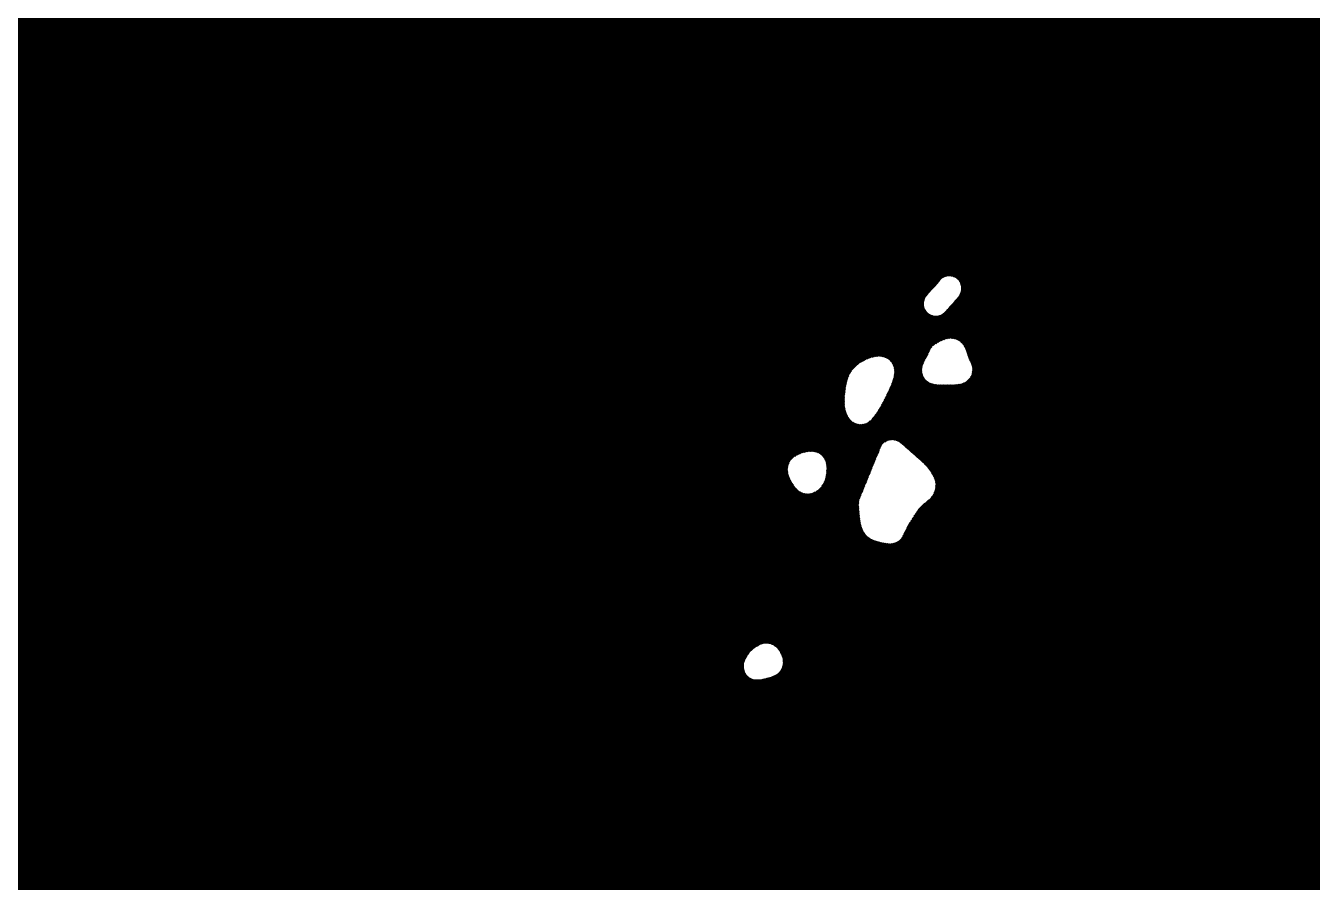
# Model space of a CAD drawing. Header units: metres. Extents: x 729569 to 733474, y 1423763 to 1426173.
# Drawn here: x 731256.7 to 731554, y 1425326.5 to 1425524.4 of the extents above; entities that cross this region are included whole.
import ezdxf

# ---------------------------------------------------------------- set-up
doc = ezdxf.new("R2010")
doc.units = ezdxf.units.M
for name, color, linetype in [('GREEN_AREA', 7, 'Continuous'), ('PARCEL_BORDER', 7, 'Continuous'), ('PARCEL_L', 7, 'Continuous'), ('PARCEL_S', 7, 'Continuous'), ('ROADS_LOCAL', 7, 'Continuous'), ('ROADS_MAIN', 7, 'Continuous')]:
    doc.layers.add(name, color=color, linetype=linetype)

msp = doc.modelspace()

# ---------------------------------------------------------------- hatches: boundary and pattern name
at = {"layer": 'GREEN_AREA', "true_color": 0x96c896}
h = msp.add_hatch(dxfattribs=at)
h.set_pattern_fill('SOLID')
h.paths.add_polyline_path([(731618.14, 1425243.44), (731617.51, 1425243.71), (731616.8, 1425243.99), (731615.84, 1425244.3), (731473.61, 1425327.7), (731558.73, 1425472.87), (731703.05, 1425388.25), (731703.02, 1425388.2), (731559.58, 1425472.3), (731510.91, 1425389.3), (731654.35, 1425305.19), (731618.14, 1425243.44)])
h.paths.add_polyline_path([(731570.08, 1425271.25), (731615.88, 1425244.4), (731616.84, 1425244.09), (731617.45, 1425243.84), (731618.09, 1425243.56), (731632.49, 1425268.12), (731584.68, 1425296.15), (731570.08, 1425271.25)])
h.paths.add_polyline_path([(731555.61, 1425286.28), (731562.66, 1425277.86), (731562.85, 1425277.6), (731563.06, 1425277.39), (731563.28, 1425277.19), (731563.53, 1425277.02), (731563.79, 1425276.87), (731564.06, 1425276.75), (731564.35, 1425276.65), (731564.64, 1425276.59), (731564.94, 1425276.56), (731565.24, 1425276.55), (731565.54, 1425276.58), (731565.83, 1425276.63), (731566.12, 1425276.72), (731566.4, 1425276.83), (731566.66, 1425276.97), (731566.91, 1425277.13), (731567.14, 1425277.32), (731567.36, 1425277.54), (731567.55, 1425277.77), (731567.71, 1425278.02), (731567.87, 1425278.33), (731567.98, 1425278.6), (731568.07, 1425278.88), (731568.12, 1425279.17), (731568.15, 1425279.46), (731568.15, 1425279.75), (731568.12, 1425280.04), (731568.06, 1425280.33), (731567.98, 1425280.61), (731567.87, 1425280.88), (731567.5, 1425281.58), (731567.21, 1425282.05), (731566.16, 1425283.59), (731563.8, 1425287.05), (731562.32, 1425289.14), (731561.82, 1425289.82), (731561.43, 1425290.3), (731561.19, 1425290.55), (731560.93, 1425290.78), (731560.49, 1425291.11), (731560.19, 1425291.31), (731559.49, 1425291.7), (731559.08, 1425291.89), (731558.54, 1425292.1), (731558.26, 1425292.18), (731557.97, 1425292.23), (731557.63, 1425292.26), (731557.26, 1425292.24), (731556.89, 1425292.19), (731556.6, 1425292.12), (731556.23, 1425292), (731555.99, 1425291.89), (731555.76, 1425291.76), (731555.54, 1425291.61), (731555.24, 1425291.36), (731555.03, 1425291.15), (731554.84, 1425290.92), (731554.68, 1425290.67), (731554.54, 1425290.4), (731554.42, 1425290.13), (731554.34, 1425289.84), (731554.28, 1425289.55), (731554.26, 1425289.25), (731554.26, 1425288.95), (731554.29, 1425288.65), (731554.36, 1425288.36), (731554.45, 1425288.08), (731554.57, 1425287.8), (731554.77, 1425287.42), (731555.11, 1425286.92), (731555.61, 1425286.28)])
h.paths.add_polyline_path([(731539.64, 1425306.2), (731540.21, 1425305.43), (731540.45, 1425305.14), (731540.67, 1425304.92), (731540.67, 1425304.73), (731540.68, 1425304.43), (731540.73, 1425304.14), (731540.8, 1425303.85), (731540.95, 1425303.47), (731541.08, 1425303.2), (731541.42, 1425302.69), (731541.94, 1425302.03), (731542.7, 1425301.19), (731543.12, 1425300.77), (731543.5, 1425300.43), (731543.68, 1425300.28), (731543.97, 1425300.08), (731544.24, 1425299.93), (731544.51, 1425299.81), (731544.81, 1425299.72), (731545.1, 1425299.65), (731545.43, 1425299.62), (731545.74, 1425299.62), (731546.05, 1425299.65), (731546.35, 1425299.71), (731546.64, 1425299.8), (731546.93, 1425299.92), (731547.2, 1425300.07), (731547.45, 1425300.25), (731547.68, 1425300.45), (731547.91, 1425300.69), (731548.09, 1425300.94), (731548.25, 1425301.2), (731548.39, 1425301.48), (731548.49, 1425301.76), (731548.57, 1425302.09), (731548.61, 1425302.36), (731548.63, 1425302.63), (731548.62, 1425302.91), (731548.58, 1425303.34), (731548.44, 1425303.87), (731548.31, 1425304.25), (731548.16, 1425304.6), (731548, 1425304.91), (731548.15, 1425305.31), (731548.29, 1425305.75), (731548.38, 1425306.17), (731548.49, 1425306.88), (731548.52, 1425307.2), (731548.56, 1425308.02), (731548.55, 1425308.31), (731548.5, 1425309.18), (731548.47, 1425309.49), (731548.33, 1425310.34), (731548.23, 1425310.75), (731548, 1425311.51), (731547.87, 1425311.84), (731547.72, 1425312.16), (731547.43, 1425312.67), (731547.15, 1425313.11), (731546.53, 1425313.91), (731545.7, 1425314.8), (731544.84, 1425315.57), (731544.01, 1425316.19), (731543.73, 1425316.38), (731543.08, 1425316.74), (731542.61, 1425316.92), (731542.34, 1425317.01), (731542.07, 1425317.06), (731541.68, 1425317.1), (731541.42, 1425317.11), (731541.16, 1425317.1), (731540.91, 1425317.06), (731540.61, 1425316.99), (731540.34, 1425316.9), (731540.07, 1425316.78), (731539.82, 1425316.63), (731539.55, 1425316.45), (731539.34, 1425316.28), (731539.15, 1425316.09), (731538.91, 1425315.78), (731538.74, 1425315.54), (731538.6, 1425315.27), (731538.48, 1425314.99), (731538.34, 1425314.48), (731538.29, 1425314.23), (731538.26, 1425313.97), (731538.25, 1425313.3), (731538.28, 1425312.92), (731538.38, 1425312.28), (731538.6, 1425310.96), (731538.69, 1425309.35), (731538.79, 1425308.52), (731538.87, 1425308.12), (731539.12, 1425307.26), (731539.23, 1425307), (731539.64, 1425306.2)])
h.paths.add_polyline_path([(731515.18, 1425315.5), (731515.08, 1425315.24), (731515, 1425314.97), (731514.92, 1425314.46), (731514.87, 1425314.05), (731514.88, 1425313.75), (731514.91, 1425313.46), (731514.97, 1425313.17), (731515.06, 1425312.89), (731515.17, 1425312.62), (731515.32, 1425312.36), (731515.48, 1425312.12), (731515.67, 1425311.89), (731515.88, 1425311.69), (731516.11, 1425311.5), (731516.36, 1425311.34), (731516.62, 1425311.21), (731516.89, 1425311.1), (731517.18, 1425311.01), (731517.47, 1425310.96), (731517.76, 1425310.94), (731518.06, 1425310.94), (731518.46, 1425310.99), (731518.76, 1425311.05), (731519.26, 1425311.22), (731519.53, 1425311.34), (731519.79, 1425311.49), (731520.04, 1425311.66), (731520.4, 1425311.96), (731520.6, 1425312.18), (731520.78, 1425312.41), (731520.94, 1425312.66), (731521.07, 1425312.92), (731521.18, 1425313.2), (731521.26, 1425313.48), (731521.31, 1425313.77), (731521.33, 1425314.07), (731521.33, 1425314.58), (731521.29, 1425314.85), (731521.24, 1425315.12), (731521.16, 1425315.38), (731521.05, 1425315.63), (731520.83, 1425316.05), (731520.67, 1425316.29), (731520.49, 1425316.52), (731520.29, 1425316.73), (731520.07, 1425316.92), (731519.83, 1425317.08), (731519.58, 1425317.22), (731519.31, 1425317.34), (731519.04, 1425317.43), (731518.76, 1425317.5), (731518.47, 1425317.53), (731518.18, 1425317.54), (731517.89, 1425317.52), (731517.6, 1425317.48), (731517.32, 1425317.4), (731517.05, 1425317.3), (731516.79, 1425317.17), (731516.54, 1425317.02), (731516.14, 1425316.73), (731515.94, 1425316.55), (731515.63, 1425316.2), (731515.46, 1425315.98), (731515.31, 1425315.74), (731515.18, 1425315.5)])
h.paths.add_polyline_path([(731474.45, 1425327.32), (731498.36, 1425313.3), (731512.96, 1425338.21), (731489.06, 1425352.22), (731474.45, 1425327.32)])
h = msp.add_hatch(dxfattribs=at)
h.set_pattern_fill('SOLID')
h.paths.add_polyline_path([(731464.95, 1425457.97), (731465.22, 1425457.75), (731465.46, 1425457.59), (731465.71, 1425457.45), (731466.08, 1425457.31), (731517.88, 1425426.94), (731463.26, 1425333.77), (731391.54, 1425375.82), (731446.17, 1425468.99), (731464.95, 1425457.97)])
h.paths.add_polyline_path([(731391.67, 1425375.86), (731463.22, 1425333.91), (731507.03, 1425408.62), (731483.12, 1425422.63), (731453.92, 1425372.83), (731406.28, 1425400.76), (731391.67, 1425375.86)])
h.paths.add_polyline_path([(731468.15, 1425451.6), (731467.4, 1425451.19), (731466.66, 1425450.72), (731466.41, 1425450.53), (731466.19, 1425450.32), (731465.99, 1425450.09), (731465.81, 1425449.83), (731465.66, 1425449.56), (731464.9, 1425447.93), (731464.27, 1425446.78), (731464.09, 1425446.4), (731463.9, 1425445.85), (731463.84, 1425445.6), (731463.79, 1425445.15), (731463.77, 1425444.83), (731463.79, 1425444.51), (731463.85, 1425444.19), (731463.94, 1425443.82), (731464.03, 1425443.58), (731464.14, 1425443.35), (731464.29, 1425443.07), (731464.45, 1425442.86), (731464.61, 1425442.65), (731464.88, 1425442.39), (731465.14, 1425442.19), (731465.53, 1425441.95), (731465.86, 1425441.8), (731466.47, 1425441.62), (731466.86, 1425441.54), (731467.38, 1425441.48), (731468.41, 1425441.42), (731469.5, 1425441.41), (731471.07, 1425441.45), (731471.97, 1425441.52), (731472.65, 1425441.62), (731472.91, 1425441.68), (731473.45, 1425441.86), (731473.7, 1425441.98), (731473.93, 1425442.12), (731474.16, 1425442.28), (731474.37, 1425442.46), (731474.75, 1425442.84), (731474.94, 1425443.08), (731475.1, 1425443.34), (731475.23, 1425443.61), (731475.34, 1425443.89), (731475.42, 1425444.19), (731475.46, 1425444.49), (731475.48, 1425445.06), (731475.47, 1425445.37), (731475.42, 1425445.67), (731475.34, 1425445.96), (731475.08, 1425446.61), (731474.65, 1425447.45), (731474.26, 1425448.73), (731473.98, 1425449.49), (731473.84, 1425449.82), (731473.5, 1425450.45), (731473.17, 1425450.88), (731472.94, 1425451.15), (731472.68, 1425451.38), (731472.31, 1425451.66), (731472.04, 1425451.81), (731471.74, 1425451.95), (731471.41, 1425452.06), (731471.08, 1425452.14), (731470.73, 1425452.18), (731470.3, 1425452.2), (731470.06, 1425452.19), (731469.81, 1425452.15), (731469.22, 1425452.03), (731468.49, 1425451.76), (731468.15, 1425451.6)])
h.paths.add_polyline_path([(731449.34, 1425411.43), (731449.5, 1425410.12), (731449.65, 1425409.27), (731449.75, 1425408.9), (731449.96, 1425408.26), (731450.04, 1425408.03), (731450.15, 1425407.8), (731450.59, 1425407.08), (731450.77, 1425406.82), (731450.98, 1425406.59), (731451.21, 1425406.37), (731451.46, 1425406.19), (731451.9, 1425405.9), (731452.18, 1425405.73), (731452.49, 1425405.59), (731453.09, 1425405.36), (731453.4, 1425405.26), (731454.25, 1425405.04), (731454.88, 1425404.91), (731455.54, 1425404.81), (731456.06, 1425404.74), (731456.49, 1425404.72), (731456.8, 1425404.74), (731457.1, 1425404.8), (731457.54, 1425404.92), (731457.83, 1425405.03), (731458.1, 1425405.18), (731458.36, 1425405.35), (731458.59, 1425405.54), (731458.93, 1425405.87), (731459.1, 1425406.08), (731459.26, 1425406.31), (731459.6, 1425406.92), (731460.83, 1425409.41), (731462.62, 1425412.06), (731462.98, 1425412.68), (731463.29, 1425413.01), (731463.99, 1425413.7), (731464.36, 1425414.03), (731465.42, 1425414.88), (731465.7, 1425415.14), (731465.94, 1425415.4), (731466.17, 1425415.69), (731466.37, 1425416), (731466.65, 1425416.55), (731466.84, 1425417.12), (731466.91, 1425417.37), (731466.95, 1425417.61), (731466.98, 1425418.17), (731466.98, 1425418.53), (731466.88, 1425419.13), (731466.81, 1425419.43), (731466.7, 1425419.71), (731466.47, 1425420.23), (731465.97, 1425421.11), (731465.64, 1425421.6), (731465.41, 1425421.92), (731464.95, 1425422.49), (731464.41, 1425423.07), (731463.75, 1425423.7), (731462.26, 1425425.02), (731459.65, 1425427.32), (731458.79, 1425428.05), (731458.46, 1425428.28), (731458.21, 1425428.42), (731457.94, 1425428.53), (731457.67, 1425428.62), (731457.39, 1425428.68), (731457.11, 1425428.71), (731456.82, 1425428.72), (731456.54, 1425428.7), (731456.26, 1425428.65), (731455.98, 1425428.57), (731455.71, 1425428.47), (731455.46, 1425428.35), (731455.21, 1425428.2), (731454.99, 1425428.02), (731454.77, 1425427.83), (731454.58, 1425427.61), (731454.39, 1425427.36), (731454.24, 1425427.1), (731454.11, 1425426.81), (731454.01, 1425426.52), (731453.94, 1425426.19), (731453.41, 1425425.04), (731453.2, 1425424.52), (731449.46, 1425415.3), (731449.27, 1425414.72), (731449.2, 1425414.41), (731449.17, 1425414.1), (731449.16, 1425413.79), (731449.18, 1425413.36), (731449.34, 1425411.43)])
h.paths.add_polyline_path([(731451.04, 1425432.6), (731451.35, 1425432.76), (731451.56, 1425432.9), (731451.76, 1425433.06), (731451.93, 1425433.21), (731452.23, 1425433.51), (731452.51, 1425433.84), (731453.19, 1425434.74), (731453.74, 1425435.57), (731454.24, 1425436.39), (731454.77, 1425437.34), (731455.25, 1425438.26), (731456.17, 1425440.17), (731456.58, 1425441.09), (731456.97, 1425442.08), (731457.06, 1425442.33), (731457.34, 1425443.32), (731457.44, 1425444.04), (731457.46, 1425444.29), (731457.46, 1425444.54), (731457.41, 1425445.07), (731457.35, 1425445.39), (731457.25, 1425445.71), (731457.13, 1425446.01), (731456.93, 1425446.39), (731456.78, 1425446.62), (731456.56, 1425446.89), (731456.36, 1425447.09), (731456.09, 1425447.32), (731455.81, 1425447.51), (731455.5, 1425447.67), (731455.1, 1425447.84), (731454.84, 1425447.92), (731454.29, 1425448.02), (731453.93, 1425448.05), (731453.57, 1425448.04), (731453.11, 1425448), (731452.84, 1425447.96), (731452.58, 1425447.9), (731451.9, 1425447.72), (731451.52, 1425447.59), (731450.78, 1425447.27), (731450.47, 1425447.12), (731449.74, 1425446.71), (731449.44, 1425446.51), (731448.59, 1425445.88), (731447.89, 1425445.19), (731447.72, 1425445), (731447.57, 1425444.8), (731447.08, 1425443.98), (731446.95, 1425443.73), (731446.84, 1425443.46), (731446.57, 1425442.67), (731446.48, 1425442.36), (731446.23, 1425441.25), (731446.05, 1425440.14), (731445.94, 1425439.08), (731445.89, 1425438.25), (731445.87, 1425437.47), (731445.89, 1425436.85), (731445.93, 1425436.46), (731446.01, 1425436.01), (731446.21, 1425435.27), (731446.33, 1425434.93), (731446.5, 1425434.53), (731446.61, 1425434.3), (731446.74, 1425434.08), (731447.03, 1425433.63), (731447.19, 1425433.44), (731447.49, 1425433.14), (731447.73, 1425432.94), (731447.99, 1425432.77), (731448.35, 1425432.58), (731448.59, 1425432.48), (731448.84, 1425432.4), (731449.1, 1425432.34), (731449.42, 1425432.29), (731449.71, 1425432.28), (731449.99, 1425432.3), (731450.29, 1425432.34), (731450.54, 1425432.41), (731450.8, 1425432.49), (731451.04, 1425432.6)])
h.paths.add_polyline_path([(731435.21, 1425417.05), (731435.49, 1425416.84), (731435.78, 1425416.66), (731436.12, 1425416.49), (731436.41, 1425416.38), (731436.71, 1425416.31), (731437.05, 1425416.26), (731437.34, 1425416.25), (731437.7, 1425416.26), (731437.96, 1425416.29), (731438.37, 1425416.39), (731438.6, 1425416.47), (731438.83, 1425416.56), (731439.05, 1425416.67), (731439.51, 1425416.94), (731439.74, 1425417.12), (731440, 1425417.34), (731440.3, 1425417.63), (731440.53, 1425417.89), (731440.83, 1425418.27), (731441.05, 1425418.63), (731441.3, 1425419.14), (731441.39, 1425419.39), (731441.51, 1425419.76), (731441.65, 1425420.4), (731441.77, 1425421.38), (731441.8, 1425422.11), (731441.8, 1425422.36), (731441.71, 1425423.09), (731441.67, 1425423.35), (731441.6, 1425423.61), (731441.5, 1425423.86), (731441.39, 1425424.1), (731441.05, 1425424.64), (731440.89, 1425424.86), (731440.71, 1425425.07), (731440.5, 1425425.27), (731440.29, 1425425.44), (731440.05, 1425425.59), (731439.81, 1425425.72), (731439.55, 1425425.82), (731439.28, 1425425.91), (731438.6, 1425426.03), (731438.32, 1425426.06), (731438.03, 1425426.06), (731437.75, 1425426.04), (731436.87, 1425425.92), (731435.93, 1425425.65), (731435.49, 1425425.49), (731434.98, 1425425.25), (731434.71, 1425425.11), (731434.17, 1425424.73), (731433.89, 1425424.5), (731433.64, 1425424.23), (731433.31, 1425423.8), (731433.14, 1425423.51), (731432.99, 1425423.18), (731432.88, 1425422.86), (731432.8, 1425422.53), (731432.76, 1425422.2), (731432.75, 1425421.67), (731432.79, 1425421.31), (731432.9, 1425420.73), (731433.17, 1425419.99), (731433.34, 1425419.62), (731433.67, 1425419.01), (731433.82, 1425418.75), (731434.21, 1425418.19), (731434.65, 1425417.62), (731434.86, 1425417.39), (731435.21, 1425417.05)])
h = msp.add_hatch(dxfattribs=at)
h.set_pattern_fill('SOLID')
h.paths.add_polyline_path([(731424.17, 1425373.42), (731423.87, 1425373.59), (731423.61, 1425373.77), (731423.38, 1425373.97), (731423.16, 1425374.21), (731422.96, 1425374.46), (731422.8, 1425374.73), (731422.67, 1425375.01), (731422.56, 1425375.31), (731422.48, 1425375.62), (731422.39, 1425376.14), (731422.38, 1425376.45), (731422.39, 1425376.74), (731422.44, 1425377.04), (731422.61, 1425377.67), (731422.71, 1425377.95), (731423.02, 1425378.59), (731423.23, 1425378.94), (731423.48, 1425379.3), (731423.75, 1425379.63), (731424.04, 1425379.95), (731424.64, 1425380.5), (731424.87, 1425380.69), (731425.32, 1425381.02), (731425.66, 1425381.24), (731426.01, 1425381.43), (731426.28, 1425381.56), (731426.79, 1425381.74), (731427.03, 1425381.81), (731427.28, 1425381.86), (731427.54, 1425381.88), (731428.03, 1425381.89), (731428.38, 1425381.86), (731428.7, 1425381.79), (731428.99, 1425381.7), (731429.25, 1425381.6), (731429.62, 1425381.41), (731429.9, 1425381.24), (731430.15, 1425381.04), (731430.55, 1425380.67), (731430.74, 1425380.44), (731431.12, 1425379.93), (731431.47, 1425379.28), (731431.59, 1425379.02), (731431.78, 1425378.41), (731431.85, 1425378.11), (731431.92, 1425377.57), (731431.93, 1425377.23), (731431.9, 1425376.88), (731431.82, 1425376.46), (731431.72, 1425376.11), (731431.59, 1425375.79), (731431.42, 1425375.48), (731431.22, 1425375.19), (731431.02, 1425374.96), (731430.7, 1425374.66), (731430.43, 1425374.45), (731429.89, 1425374.13), (731429.52, 1425373.96), (731429.02, 1425373.76), (731427.84, 1425373.41), (731426.88, 1425373.2), (731426.38, 1425373.12), (731425.79, 1425373.08), (731425.46, 1425373.08), (731425.04, 1425373.14), (731424.74, 1425373.2), (731424.46, 1425373.29), (731424.17, 1425373.42)])
h.paths.add_polyline_path([(731426.82, 1425381.64), (731426.32, 1425381.47), (731426.06, 1425381.34), (731425.71, 1425381.15), (731425.37, 1425380.94), (731424.7, 1425380.42), (731424.11, 1425379.87), (731423.83, 1425379.57), (731423.56, 1425379.24), (731423.31, 1425378.88), (731423.11, 1425378.55), (731422.8, 1425377.9), (731422.6, 1425377.29), (731422.53, 1425377.01), (731422.49, 1425376.73), (731422.48, 1425376.44), (731422.49, 1425376.15), (731422.58, 1425375.64), (731422.65, 1425375.34), (731422.76, 1425375.05), (731422.89, 1425374.78), (731423.05, 1425374.51), (731423.24, 1425374.27), (731423.45, 1425374.05), (731423.68, 1425373.85), (731423.93, 1425373.67), (731424.22, 1425373.51), (731424.49, 1425373.39), (731424.77, 1425373.3), (731425.16, 1425373.22), (731425.48, 1425373.18), (731425.79, 1425373.18), (731426.37, 1425373.22), (731426.86, 1425373.3), (731428.01, 1425373.56), (731428.75, 1425373.78), (731429.49, 1425374.05), (731429.84, 1425374.22), (731430.38, 1425374.53), (731430.64, 1425374.74), (731430.95, 1425375.03), (731431.14, 1425375.25), (731431.3, 1425375.49), (731431.5, 1425375.83), (731431.63, 1425376.14), (731431.73, 1425376.48), (731431.8, 1425376.89), (731431.83, 1425377.23), (731431.82, 1425377.57), (731431.76, 1425378.09), (731431.59, 1425378.71), (731431.5, 1425378.98), (731431.38, 1425379.23), (731431.03, 1425379.88), (731430.66, 1425380.38), (731430.47, 1425380.6), (731430.09, 1425380.96), (731429.84, 1425381.16), (731429.57, 1425381.33), (731429.21, 1425381.51), (731428.96, 1425381.61), (731428.67, 1425381.7), (731428.37, 1425381.76), (731428.03, 1425381.79), (731427.68, 1425381.79), (731427.3, 1425381.76), (731427.06, 1425381.71), (731426.82, 1425381.64)])
at = {"layer": 'PARCEL_L', "true_color": 0xffffc8}
h = msp.add_hatch(dxfattribs=at)
h.set_pattern_fill('SOLID')
h.paths.add_polyline_path([(731529.38, 1425610.9), (731601.1, 1425568.85), (731552.42, 1425485.84), (731480.7, 1425527.9), (731529.38, 1425610.9)])
h = msp.add_hatch(dxfattribs=at)
h.set_pattern_fill('SOLID')
h.paths.add_polyline_path([(731368.49, 1425500.88), (731296.77, 1425542.94), (731333.22, 1425605.1), (731404.94, 1425563.05), (731368.49, 1425500.88)])
h = msp.add_hatch(dxfattribs=at)
h.set_pattern_fill('SOLID')
h.paths.add_polyline_path([(731296.77, 1425542.94), (731248.1, 1425459.93), (731207.54, 1425483.71), (731213.28, 1425525.65), (731231.56, 1425581.17), (731296.77, 1425542.94)])
h = msp.add_hatch(dxfattribs=at)
h.set_pattern_fill('SOLID')
h.paths.add_polyline_path([(731440.21, 1425458.83), (731368.49, 1425500.88), (731404.94, 1425563.05), (731476.66, 1425520.99), (731440.21, 1425458.83)])
h = msp.add_hatch(dxfattribs=at)
h.set_pattern_fill('SOLID')
h.paths.add_polyline_path([(731296.77, 1425542.94), (731368.49, 1425500.88), (731319.82, 1425417.88), (731248.1, 1425459.93), (731296.77, 1425542.94)])
h = msp.add_hatch(dxfattribs=at)
h.set_pattern_fill('SOLID')
h.paths.add_polyline_path([(731446.17, 1425468.99), (731476.66, 1425520.99), (731548.38, 1425478.94), (731517.88, 1425426.94), (731466.08, 1425457.31), (731466.26, 1425457.26), (731466.54, 1425457.2), (731466.83, 1425457.17), (731467.12, 1425457.17), (731467.41, 1425457.19), (731467.7, 1425457.25), (731467.97, 1425457.33), (731468.24, 1425457.43), (731468.51, 1425457.57), (731468.81, 1425457.77), (731469.15, 1425458.07), (731469.82, 1425458.79), (731472.27, 1425461.53), (731472.48, 1425461.8), (731472.66, 1425462.09), (731472.82, 1425462.42), (731472.92, 1425462.69), (731473.02, 1425463.03), (731473.08, 1425463.31), (731473.11, 1425463.6), (731473.11, 1425463.9), (731473.09, 1425464.19), (731473.04, 1425464.47), (731472.95, 1425464.75), (731472.85, 1425465.03), (731472.71, 1425465.29), (731472.56, 1425465.53), (731472.38, 1425465.76), (731472.17, 1425465.97), (731471.95, 1425466.16), (731471.71, 1425466.33), (731471.46, 1425466.47), (731471.19, 1425466.59), (731470.91, 1425466.68), (731470.63, 1425466.74), (731470.34, 1425466.78), (731470.05, 1425466.79), (731469.76, 1425466.77), (731469.47, 1425466.72), (731469.19, 1425466.64), (731468.92, 1425466.54), (731468.65, 1425466.41), (731468.41, 1425466.25), (731468.17, 1425466.08), (731467.96, 1425465.88), (731467.77, 1425465.66), (731467.53, 1425465.31), (731465.94, 1425463.53), (731464.76, 1425462.18), (731464.43, 1425461.71), (731464.26, 1425461.4), (731464.15, 1425461.12), (731464.07, 1425460.84), (731464.02, 1425460.55), (731464, 1425460.26), (731464, 1425459.97), (731464.04, 1425459.68), (731464.1, 1425459.4), (731464.18, 1425459.12), (731464.3, 1425458.86), (731464.44, 1425458.6), (731464.6, 1425458.36), (731464.79, 1425458.14), (731464.95, 1425457.97), (731446.17, 1425468.99)])
h = msp.add_hatch(dxfattribs=at)
h.set_pattern_fill('SOLID')
h.paths.add_polyline_path([(731368.49, 1425500.88), (731440.21, 1425458.83), (731391.54, 1425375.82), (731319.82, 1425417.88), (731368.49, 1425500.88)])
h = msp.add_hatch(dxfattribs=at)
h.set_pattern_fill('SOLID')
h.paths.add_polyline_path([(731582.63, 1425347.24), (731510.91, 1425389.3), (731559.58, 1425472.3), (731631.3, 1425430.25), (731582.63, 1425347.24)])
h = msp.add_hatch(dxfattribs=at)
h.set_pattern_fill('SOLID')
h.paths.add_polyline_path([(731279.32, 1425348.81), (731207.6, 1425390.86), (731244.05, 1425453.03), (731315.77, 1425410.97), (731279.32, 1425348.81)])
h = msp.add_hatch(dxfattribs=at)
h.set_pattern_fill('SOLID')
h.paths.add_polyline_path([(731351.04, 1425306.76), (731279.32, 1425348.81), (731315.77, 1425410.97), (731387.49, 1425368.92), (731351.04, 1425306.76)])
h = msp.add_hatch(dxfattribs=at)
h.set_pattern_fill('SOLID')
h.paths.add_polyline_path([(731207.6, 1425390.86), (731279.32, 1425348.81), (731230.65, 1425265.8), (731181.66, 1425294.53), (731190.95, 1425362.47), (731207.6, 1425390.86)])
h = msp.add_hatch(dxfattribs=at)
h.set_pattern_fill('SOLID')
h.paths.add_polyline_path([(731351.04, 1425306.76), (731387.49, 1425368.92), (731459.21, 1425326.87), (731422.76, 1425264.71), (731351.04, 1425306.76)])
h = msp.add_hatch(dxfattribs=at)
h.set_pattern_fill('SOLID')
h.paths.add_polyline_path([(731279.32, 1425348.81), (731351.04, 1425306.76), (731302.37, 1425223.75), (731230.65, 1425265.8), (731279.32, 1425348.81)])
at = {"layer": 'PARCEL_S', "true_color": 0xffc8c8}
h = msp.add_hatch(dxfattribs=at)
h.set_pattern_fill('SOLID')
h.paths.add_polyline_path([(731468.52, 1425397.73), (731483.12, 1425422.63), (731507.03, 1425408.62), (731492.42, 1425383.71), (731468.52, 1425397.73)])
h = msp.add_hatch(dxfattribs=at)
h.set_pattern_fill('SOLID')
h.paths.add_polyline_path([(731430.01, 1425386.85), (731427.06, 1425381.81), (731426.55, 1425381.66), (731426.27, 1425381.56), (731426.02, 1425381.43), (731425.66, 1425381.24), (731425.32, 1425381.02), (731424.86, 1425380.68), (731424.24, 1425380.14), (731423.75, 1425379.64), (731423.48, 1425379.3), (731423.23, 1425378.94), (731423.03, 1425378.6), (731422.71, 1425377.95), (731422.61, 1425377.67), (731422.44, 1425377.03), (731422.39, 1425376.74), (731422.38, 1425376.45), (731422.39, 1425376.15), (731422.44, 1425375.85), (731422.56, 1425375.32), (731422.67, 1425375.01), (731422.85, 1425374.64), (731415.41, 1425361.94), (731391.67, 1425375.86), (731406.28, 1425400.76), (731430.01, 1425386.85)])
h = msp.add_hatch(dxfattribs=at)
h.set_pattern_fill('SOLID')
h.paths.add_polyline_path([(731453.92, 1425372.83), (731468.52, 1425397.73), (731492.42, 1425383.71), (731477.82, 1425358.81), (731453.92, 1425372.83)])
h = msp.add_hatch(dxfattribs=at)
h.set_pattern_fill('SOLID')
h.paths.add_polyline_path([(731430.01, 1425386.85), (731453.92, 1425372.83), (731439.31, 1425347.93), (731415.41, 1425361.94), (731422.85, 1425374.64), (731422.97, 1425374.45), (731423.16, 1425374.21), (731423.38, 1425373.97), (731423.61, 1425373.77), (731423.87, 1425373.59), (731424.18, 1425373.42), (731424.45, 1425373.3), (731424.74, 1425373.2), (731425.04, 1425373.14), (731425.47, 1425373.08), (731426.06, 1425373.09), (731426.38, 1425373.12), (731426.88, 1425373.2), (731427.84, 1425373.41), (731428.78, 1425373.68), (731429.53, 1425373.96), (731429.88, 1425374.13), (731430.16, 1425374.28), (731430.44, 1425374.46), (731430.7, 1425374.66), (731431.03, 1425374.96), (731431.22, 1425375.19), (731431.42, 1425375.48), (731431.59, 1425375.79), (731431.72, 1425376.11), (731431.82, 1425376.46), (731431.9, 1425376.88), (731431.93, 1425377.22), (731431.92, 1425377.57), (731431.85, 1425378.11), (731431.68, 1425378.75), (731431.59, 1425379.01), (731431.47, 1425379.27), (731431.12, 1425379.94), (731430.74, 1425380.45), (731430.54, 1425380.68), (731430.33, 1425380.88), (731429.89, 1425381.24), (731429.62, 1425381.41), (731429.25, 1425381.6), (731428.99, 1425381.7), (731428.69, 1425381.8), (731428.38, 1425381.86), (731428.04, 1425381.89), (731427.54, 1425381.88), (731427.06, 1425381.81), (731430.01, 1425386.85)])
h = msp.add_hatch(dxfattribs=at)
h.set_pattern_fill('SOLID')
h.paths.add_polyline_path([(731453.92, 1425372.83), (731477.82, 1425358.81), (731463.22, 1425333.91), (731439.31, 1425347.93), (731453.92, 1425372.83)])
h = msp.add_hatch(dxfattribs=at)
h.set_pattern_fill('SOLID')
h.paths.add_polyline_path([(731489.06, 1425352.22), (731512.96, 1425338.21), (731498.36, 1425313.3), (731474.45, 1425327.32), (731489.06, 1425352.22)])
at = {"layer": 'ROADS_LOCAL', "true_color": 0xff00ff}
h = msp.add_hatch(dxfattribs=at)
h.set_pattern_fill('SOLID')
h.paths.add_polyline_path([(731254.62, 1425651.18), (731257.18, 1425658.96), (731552.42, 1425485.84), (731551.78, 1425484.75), (731551.59, 1425484.62), (731551.1, 1425484.2), (731550.64, 1425483.74), (731550.24, 1425483.24), (731549.88, 1425482.7), (731549.58, 1425482.12), (731549.34, 1425481.52), (731549.16, 1425480.9), (731549.04, 1425480.26), (731549.02, 1425480.04), (731548.38, 1425478.94), (731254.62, 1425651.18)])
h = msp.add_hatch(dxfattribs=at)
h.set_pattern_fill('SOLID')
h.paths.add_polyline_path([(731206.37, 1425475.12), (731207.54, 1425483.71), (731463.26, 1425333.77), (731462.62, 1425332.68), (731462.43, 1425332.55), (731461.93, 1425332.13), (731461.48, 1425331.67), (731461.07, 1425331.17), (731460.72, 1425330.62), (731460.42, 1425330.05), (731460.17, 1425329.45), (731459.99, 1425328.83), (731459.87, 1425328.19), (731459.85, 1425327.96), (731459.21, 1425326.87), (731206.37, 1425475.12)])
h = msp.add_hatch(dxfattribs=at)
h.set_pattern_fill('SOLID')
h.paths.add_polyline_path([(731615.84, 1425244.3), (731615.05, 1425244.48), (731614.67, 1425244.54), (731613.99, 1425244.6), (731613.54, 1425244.61), (731612.83, 1425244.56), (731612.59, 1425244.54), (731612.34, 1425244.49), (731611.39, 1425244.19), (731610.97, 1425244.02), (731610.01, 1425243.54), (731608.71, 1425242.79), (731607.37, 1425241.95), (731605.81, 1425240.91), (731469.56, 1425320.8), (731470.2, 1425321.89), (731470.39, 1425322.02), (731470.89, 1425322.44), (731471.34, 1425322.9), (731471.75, 1425323.41), (731472.1, 1425323.95), (731472.4, 1425324.52), (731472.64, 1425325.12), (731472.83, 1425325.74), (731472.95, 1425326.38), (731472.97, 1425326.61), (731473.61, 1425327.7), (731615.84, 1425244.3)])
at = {"layer": 'ROADS_MAIN', "true_color": 0xff0000}
h = msp.add_hatch(dxfattribs=at)
h.set_pattern_fill('SOLID')
h.paths.add_polyline_path([(731281.52, 1425023.82), (731281.54, 1425024.05), (731281.66, 1425024.68), (731281.84, 1425025.31), (731282.08, 1425025.91), (731282.38, 1425026.48), (731282.74, 1425027.02), (731283.14, 1425027.53), (731283.6, 1425027.99), (731284.09, 1425028.4), (731284.28, 1425028.53), (731370.68, 1425175.89), (731370.71, 1425176.12), (731370.83, 1425176.76), (731371.01, 1425177.38), (731371.25, 1425177.98), (731371.55, 1425178.55), (731371.9, 1425179.09), (731372.31, 1425179.6), (731372.76, 1425180.06), (731373.26, 1425180.48), (731373.45, 1425180.61), (731459.85, 1425327.96), (731459.87, 1425328.19), (731459.99, 1425328.83), (731460.17, 1425329.45), (731460.42, 1425330.05), (731460.72, 1425330.62), (731461.07, 1425331.17), (731461.48, 1425331.67), (731461.93, 1425332.13), (731462.43, 1425332.55), (731462.62, 1425332.68), (731549.02, 1425480.04), (731549.04, 1425480.26), (731549.16, 1425480.9), (731549.34, 1425481.52), (731549.58, 1425482.12), (731549.88, 1425482.7), (731550.24, 1425483.24), (731550.64, 1425483.74), (731551.1, 1425484.2), (731551.59, 1425484.62), (731551.78, 1425484.75), (731603.47, 1425572.91), (731613.57, 1425566.4), (731562.13, 1425478.68), (731562.11, 1425478.45), (731561.99, 1425477.82), (731561.81, 1425477.19), (731561.57, 1425476.59), (731561.27, 1425476.02), (731560.92, 1425475.48), (731560.51, 1425474.97), (731560.06, 1425474.51), (731559.56, 1425474.09), (731559.37, 1425473.97), (731472.97, 1425326.61), (731472.95, 1425326.38), (731472.83, 1425325.74), (731472.64, 1425325.12), (731472.4, 1425324.52), (731472.1, 1425323.95), (731471.75, 1425323.41), (731471.34, 1425322.9), (731470.89, 1425322.44), (731470.39, 1425322.02), (731470.2, 1425321.89), (731383.8, 1425174.54), (731383.78, 1425174.31), (731383.66, 1425173.67), (731383.48, 1425173.05), (731383.24, 1425172.45), (731382.94, 1425171.88), (731382.58, 1425171.33), (731382.18, 1425170.83), (731381.72, 1425170.37), (731381.23, 1425169.95), (731381.04, 1425169.82), (731294.63, 1425022.46), (731294.61, 1425022.24), (731294.49, 1425021.6), (731294.31, 1425020.98), (731294.07, 1425020.38), (731293.77, 1425019.8), (731293.41, 1425019.26), (731293.01, 1425018.76), (731292.56, 1425018.29), (731292.06, 1425017.88), (731291.87, 1425017.75), (731225.83, 1424905.11), (731212.16, 1424905.54), (731281.52, 1425023.82)])

# ---------------------------------------------------------------- linework, layer by layer
at = {"layer": 'PARCEL_BORDER', "lineweight": 50, "true_color": 0x323232}
for points in [[(731529.38, 1425610.9), (731601.1, 1425568.85), (731552.42, 1425485.84), (731480.7, 1425527.9), (731529.38, 1425610.9)], [(731368.49, 1425500.88), (731296.77, 1425542.94), (731333.22, 1425605.1), (731404.94, 1425563.05), (731368.49, 1425500.88)], [(731296.77, 1425542.94), (731248.1, 1425459.93), (731207.54, 1425483.71), (731213.28, 1425525.65), (731214.4, 1425529.04), (731231.56, 1425581.17), (731296.77, 1425542.94)], [(731440.21, 1425458.83), (731368.49, 1425500.88), (731404.94, 1425563.05), (731476.66, 1425520.99), (731440.21, 1425458.83)], [(731296.77, 1425542.94), (731368.49, 1425500.88), (731319.82, 1425417.88), (731248.1, 1425459.93), (731296.77, 1425542.94)], [(731446.17, 1425468.99), (731476.66, 1425520.99), (731548.38, 1425478.94), (731517.88, 1425426.94), (731466.08, 1425457.31), (731466.26, 1425457.26), (731466.54, 1425457.2), (731466.83, 1425457.17), (731467.12, 1425457.17), (731467.41, 1425457.19), (731467.7, 1425457.25), (731467.97, 1425457.33), (731468.24, 1425457.43), (731468.5, 1425457.57), (731468.51, 1425457.57), (731468.81, 1425457.77), (731469.09, 1425458.01), (731469.15, 1425458.07), (731469.25, 1425458.17), (731469.43, 1425458.35), (731469.46, 1425458.39), (731469.82, 1425458.79), (731469.84, 1425458.81), (731470.43, 1425459.46), (731470.44, 1425459.47), (731471.08, 1425460.18), (731471.08, 1425460.19), (731471.67, 1425460.85), (731471.67, 1425460.85), (731472.1, 1425461.33), (731472.1, 1425461.34), (731472.27, 1425461.53), (731472.48, 1425461.8), (731472.66, 1425462.09), (731472.7, 1425462.15), (731472.82, 1425462.42), (731472.92, 1425462.69), (731472.92, 1425462.69), (731472.94, 1425462.75), (731472.95, 1425462.79), (731472.96, 1425462.81), (731472.98, 1425462.9), (731473, 1425462.96), (731473.02, 1425463.03), (731473.08, 1425463.31), (731473.11, 1425463.6), (731473.11, 1425463.9), (731473.09, 1425464.19), (731473.04, 1425464.47), (731472.95, 1425464.75), (731472.85, 1425465.03), (731472.71, 1425465.29), (731472.56, 1425465.53), (731472.38, 1425465.76), (731472.17, 1425465.97), (731471.95, 1425466.16), (731471.71, 1425466.33), (731471.46, 1425466.47), (731471.19, 1425466.59), (731470.91, 1425466.68), (731470.63, 1425466.74), (731470.34, 1425466.78), (731470.05, 1425466.79), (731469.76, 1425466.77), (731469.47, 1425466.72), (731469.19, 1425466.64), (731468.92, 1425466.54), (731468.65, 1425466.41), (731468.41, 1425466.25), (731468.17, 1425466.08), (731467.96, 1425465.88), (731467.77, 1425465.66), (731467.6, 1425465.42), (731467.53, 1425465.31), (731467.22, 1425464.95), (731466.61, 1425464.28), (731466.61, 1425464.27), (731465.95, 1425463.54), (731465.94, 1425463.53), (731465.35, 1425462.85), (731465.33, 1425462.84), (731464.97, 1425462.42), (731464.93, 1425462.38), (731464.76, 1425462.18), (731464.68, 1425462.07), (731464.63, 1425462), (731464.43, 1425461.71), (731464.26, 1425461.4), (731464.26, 1425461.39), (731464.15, 1425461.12), (731464.07, 1425460.84), (731464.02, 1425460.55), (731464, 1425460.26), (731464, 1425459.97), (731464.04, 1425459.68), (731464.1, 1425459.4), (731464.18, 1425459.12), (731464.3, 1425458.86), (731464.44, 1425458.6), (731464.6, 1425458.36), (731464.79, 1425458.14), (731464.95, 1425457.97), (731446.17, 1425468.99)], [(731368.49, 1425500.88), (731440.21, 1425458.83), (731391.54, 1425375.82), (731319.82, 1425417.88), (731368.49, 1425500.88)], [(731582.63, 1425347.24), (731510.91, 1425389.3), (731559.58, 1425472.3), (731631.3, 1425430.25), (731582.63, 1425347.24)], [(731279.32, 1425348.81), (731207.6, 1425390.86), (731244.05, 1425453.03), (731315.77, 1425410.97), (731279.32, 1425348.81)], [(731468.52, 1425397.73), (731483.12, 1425422.63), (731507.03, 1425408.62), (731492.42, 1425383.71), (731468.52, 1425397.73)], [(731351.04, 1425306.76), (731279.32, 1425348.81), (731315.77, 1425410.97), (731387.49, 1425368.92), (731351.04, 1425306.76)], [(731430.01, 1425386.85), (731427.06, 1425381.81), (731427.04, 1425381.81), (731427.03, 1425381.81), (731426.79, 1425381.74), (731426.79, 1425381.74), (731426.55, 1425381.66), (731426.55, 1425381.66), (731426.28, 1425381.56), (731426.27, 1425381.56), (731426.02, 1425381.43), (731426.01, 1425381.43), (731425.66, 1425381.24), (731425.66, 1425381.23), (731425.32, 1425381.02), (731425.31, 1425381.02), (731424.87, 1425380.69), (731424.86, 1425380.68), (731424.64, 1425380.5), (731424.64, 1425380.5), (731424.24, 1425380.14), (731424.24, 1425380.14), (731424.04, 1425379.95), (731424.03, 1425379.94), (731423.75, 1425379.64), (731423.75, 1425379.63), (731423.48, 1425379.3), (731423.48, 1425379.3), (731423.23, 1425378.94), (731423.23, 1425378.93), (731423.03, 1425378.6), (731423.02, 1425378.59), (731422.82, 1425378.21), (731422.82, 1425378.2), (731422.71, 1425377.95), (731422.7, 1425377.94), (731422.61, 1425377.67), (731422.61, 1425377.67), (731422.51, 1425377.32), (731422.51, 1425377.32), (731422.44, 1425377.04), (731422.44, 1425377.03), (731422.39, 1425376.74), (731422.39, 1425376.73), (731422.38, 1425376.45), (731422.38, 1425376.44), (731422.39, 1425376.15), (731422.39, 1425376.14), (731422.44, 1425375.85), (731422.44, 1425375.85), (731422.48, 1425375.62), (731422.48, 1425375.61), (731422.56, 1425375.32), (731422.56, 1425375.31), (731422.66, 1425375.02), (731422.67, 1425375.01), (731422.8, 1425374.73), (731422.8, 1425374.72), (731422.85, 1425374.64), (731415.41, 1425361.94), (731391.67, 1425375.86), (731406.28, 1425400.76), (731430.01, 1425386.85)], [(731453.92, 1425372.83), (731468.52, 1425397.73), (731492.42, 1425383.71), (731477.82, 1425358.81), (731453.92, 1425372.83)], [(731207.6, 1425390.86), (731279.32, 1425348.81), (731230.65, 1425265.8), (731181.66, 1425294.53), (731190.95, 1425362.47), (731207.6, 1425390.86)], [(731430.01, 1425386.85), (731453.92, 1425372.83), (731439.31, 1425347.93), (731415.41, 1425361.94), (731422.85, 1425374.64), (731422.96, 1425374.46), (731422.97, 1425374.45), (731423.16, 1425374.21), (731423.16, 1425374.2), (731423.37, 1425373.98), (731423.38, 1425373.97), (731423.61, 1425373.77), (731423.62, 1425373.76), (731423.87, 1425373.59), (731423.88, 1425373.58), (731423.9, 1425373.57), (731423.91, 1425373.57), (731424.17, 1425373.42), (731424.18, 1425373.42), (731424.45, 1425373.3), (731424.46, 1425373.29), (731424.74, 1425373.2), (731424.75, 1425373.2), (731425.04, 1425373.14), (731425.04, 1425373.14), (731425.15, 1425373.12), (731425.15, 1425373.12), (731425.46, 1425373.08), (731425.47, 1425373.08), (731425.79, 1425373.08), (731425.8, 1425373.08), (731426.06, 1425373.09), (731426.06, 1425373.09), (731426.38, 1425373.12), (731426.38, 1425373.12), (731426.88, 1425373.2), (731426.88, 1425373.2), (731427.09, 1425373.24), (731427.09, 1425373.24), (731427.84, 1425373.41), (731427.84, 1425373.41), (731428.03, 1425373.46), (731428.03, 1425373.46), (731428.78, 1425373.68), (731428.78, 1425373.68), (731429.02, 1425373.76), (731429.03, 1425373.76), (731429.52, 1425373.96), (731429.53, 1425373.96), (731429.88, 1425374.13), (731429.89, 1425374.13), (731430.15, 1425374.27), (731430.16, 1425374.28), (731430.43, 1425374.45), (731430.44, 1425374.46), (731430.7, 1425374.66), (731430.71, 1425374.66), (731430.81, 1425374.75), (731430.81, 1425374.76), (731431.02, 1425374.96), (731431.03, 1425374.96), (731431.21, 1425375.18), (731431.22, 1425375.19), (731431.39, 1425375.43), (731431.39, 1425375.43), (731431.42, 1425375.48), (731431.42, 1425375.48), (731431.58, 1425375.78), (731431.59, 1425375.79), (731431.72, 1425376.1), (731431.72, 1425376.11), (731431.74, 1425376.17), (731431.74, 1425376.17), (731431.82, 1425376.45), (731431.82, 1425376.46), (731431.88, 1425376.74), (731431.88, 1425376.75), (731431.9, 1425376.88), (731431.9, 1425376.88), (731431.93, 1425377.22), (731431.93, 1425377.23), (731431.92, 1425377.57), (731431.92, 1425377.57), (731431.9, 1425377.8), (731431.9, 1425377.8), (731431.86, 1425378.1), (731431.85, 1425378.11), (731431.78, 1425378.41), (731431.78, 1425378.41), (731431.68, 1425378.74), (731431.68, 1425378.75), (731431.59, 1425379.01), (731431.59, 1425379.02), (731431.47, 1425379.27), (731431.47, 1425379.28), (731431.26, 1425379.69), (731431.26, 1425379.69), (731431.12, 1425379.93), (731431.12, 1425379.94), (731430.96, 1425380.16), (731430.96, 1425380.16), (731430.74, 1425380.44), (731430.74, 1425380.45), (731430.55, 1425380.67), (731430.54, 1425380.68), (731430.33, 1425380.88), (731430.33, 1425380.88), (731430.15, 1425381.04), (731430.15, 1425381.04), (731429.9, 1425381.24), (731429.89, 1425381.24), (731429.62, 1425381.41), (731429.62, 1425381.41), (731429.5, 1425381.48), (731429.49, 1425381.48), (731429.25, 1425381.6), (731429.25, 1425381.6), (731429, 1425381.7), (731428.99, 1425381.7), (731428.93, 1425381.72), (731428.93, 1425381.72), (731428.7, 1425381.79), (731428.69, 1425381.8), (731428.45, 1425381.85), (731428.44, 1425381.85), (731428.38, 1425381.86), (731428.38, 1425381.86), (731428.04, 1425381.89), (731428.03, 1425381.89), (731427.68, 1425381.89), (731427.68, 1425381.89), (731427.54, 1425381.88), (731427.54, 1425381.88), (731427.29, 1425381.86), (731427.28, 1425381.86), (731427.06, 1425381.81), (731430.01, 1425386.85)], [(731453.92, 1425372.83), (731477.82, 1425358.81), (731463.22, 1425333.91), (731439.31, 1425347.93), (731453.92, 1425372.83)], [(731351.04, 1425306.76), (731387.49, 1425368.92), (731459.21, 1425326.87), (731422.76, 1425264.71), (731351.04, 1425306.76)], [(731489.06, 1425352.22), (731512.96, 1425338.21), (731498.36, 1425313.3), (731474.45, 1425327.32), (731489.06, 1425352.22)], [(731279.32, 1425348.81), (731351.04, 1425306.76), (731302.37, 1425223.75), (731230.65, 1425265.8), (731279.32, 1425348.81)]]:
    msp.add_lwpolyline(points, close=True, dxfattribs=at)
at = {"layer": 'PARCEL_BORDER', "lineweight": 50, "true_color": 0x326432}
for points in [[(731618.11, 1425243.45), (731618.1, 1425243.45), (731617.51, 1425243.71), (731617.41, 1425243.75), (731616.8, 1425243.99), (731616.62, 1425244.06), (731615.98, 1425244.27), (731615.84, 1425244.3), (731473.61, 1425327.7), (731558.73, 1425472.87), (731703.05, 1425388.25), (731703.02, 1425388.2), (731631.3, 1425430.25), (731559.58, 1425472.3), (731510.91, 1425389.3), (731582.63, 1425347.24), (731654.35, 1425305.19), (731618.14, 1425243.44), (731618.11, 1425243.45)], [(731464.99, 1425457.93), (731465.22, 1425457.75), (731465.46, 1425457.59), (731465.71, 1425457.45), (731465.98, 1425457.34), (731466.08, 1425457.31), (731517.88, 1425426.94), (731463.26, 1425333.77), (731391.54, 1425375.82), (731440.21, 1425458.83), (731446.17, 1425468.99), (731464.95, 1425457.97), (731464.99, 1425457.93)], [(731424.17, 1425373.42), (731423.91, 1425373.57), (731423.9, 1425373.57), (731423.88, 1425373.58), (731423.87, 1425373.59), (731423.62, 1425373.76), (731423.61, 1425373.77), (731423.38, 1425373.97), (731423.37, 1425373.98), (731423.16, 1425374.2), (731423.16, 1425374.21), (731422.97, 1425374.45), (731422.96, 1425374.46), (731422.85, 1425374.64), (731422.8, 1425374.72), (731422.8, 1425374.73), (731422.67, 1425375.01), (731422.66, 1425375.02), (731422.56, 1425375.31), (731422.56, 1425375.32), (731422.48, 1425375.61), (731422.48, 1425375.62), (731422.44, 1425375.85), (731422.44, 1425375.85), (731422.39, 1425376.14), (731422.39, 1425376.15), (731422.38, 1425376.44), (731422.38, 1425376.45), (731422.39, 1425376.73), (731422.39, 1425376.74), (731422.44, 1425377.03), (731422.44, 1425377.04), (731422.51, 1425377.32), (731422.51, 1425377.32), (731422.61, 1425377.67), (731422.61, 1425377.67), (731422.7, 1425377.94), (731422.71, 1425377.95), (731422.82, 1425378.2), (731422.82, 1425378.21), (731423.02, 1425378.59), (731423.03, 1425378.6), (731423.23, 1425378.93), (731423.23, 1425378.94), (731423.48, 1425379.3), (731423.48, 1425379.3), (731423.75, 1425379.63), (731423.75, 1425379.64), (731424.03, 1425379.94), (731424.04, 1425379.95), (731424.24, 1425380.14), (731424.24, 1425380.14), (731424.64, 1425380.5), (731424.64, 1425380.5), (731424.86, 1425380.68), (731424.87, 1425380.69), (731425.31, 1425381.02), (731425.32, 1425381.02), (731425.66, 1425381.23), (731425.66, 1425381.24), (731426.01, 1425381.43), (731426.02, 1425381.43), (731426.27, 1425381.56), (731426.28, 1425381.56), (731426.55, 1425381.66), (731426.55, 1425381.66), (731426.79, 1425381.74), (731426.79, 1425381.74), (731427.03, 1425381.81), (731427.04, 1425381.81), (731427.06, 1425381.81), (731427.28, 1425381.86), (731427.29, 1425381.86), (731427.54, 1425381.88), (731427.54, 1425381.88), (731427.68, 1425381.89), (731427.68, 1425381.89), (731428.03, 1425381.89), (731428.04, 1425381.89), (731428.38, 1425381.86), (731428.38, 1425381.86), (731428.44, 1425381.85), (731428.45, 1425381.85), (731428.69, 1425381.8), (731428.7, 1425381.79), (731428.93, 1425381.72), (731428.93, 1425381.72), (731428.99, 1425381.7), (731429, 1425381.7), (731429.25, 1425381.6), (731429.25, 1425381.6), (731429.49, 1425381.48), (731429.5, 1425381.48), (731429.62, 1425381.41), (731429.62, 1425381.41), (731429.89, 1425381.24), (731429.9, 1425381.24), (731430.15, 1425381.04), (731430.15, 1425381.04), (731430.33, 1425380.88), (731430.33, 1425380.88), (731430.54, 1425380.68), (731430.55, 1425380.67), (731430.74, 1425380.45), (731430.74, 1425380.44), (731430.96, 1425380.16), (731430.96, 1425380.16), (731431.12, 1425379.94), (731431.12, 1425379.93), (731431.26, 1425379.69), (731431.26, 1425379.69), (731431.47, 1425379.28), (731431.47, 1425379.27), (731431.59, 1425379.02), (731431.59, 1425379.01), (731431.68, 1425378.75), (731431.68, 1425378.74), (731431.78, 1425378.41), (731431.78, 1425378.41), (731431.85, 1425378.11), (731431.86, 1425378.1), (731431.9, 1425377.8), (731431.9, 1425377.8), (731431.92, 1425377.57), (731431.92, 1425377.57), (731431.93, 1425377.23), (731431.93, 1425377.22), (731431.9, 1425376.88), (731431.9, 1425376.88), (731431.88, 1425376.75), (731431.88, 1425376.74), (731431.82, 1425376.46), (731431.82, 1425376.45), (731431.74, 1425376.17), (731431.74, 1425376.17), (731431.72, 1425376.11), (731431.72, 1425376.1), (731431.59, 1425375.79), (731431.58, 1425375.78), (731431.42, 1425375.48), (731431.42, 1425375.48), (731431.39, 1425375.43), (731431.39, 1425375.43), (731431.22, 1425375.19), (731431.21, 1425375.18), (731431.03, 1425374.96), (731431.02, 1425374.96), (731430.81, 1425374.76), (731430.81, 1425374.75), (731430.71, 1425374.66), (731430.7, 1425374.66), (731430.44, 1425374.46), (731430.43, 1425374.45), (731430.16, 1425374.28), (731430.15, 1425374.27), (731429.89, 1425374.13), (731429.88, 1425374.13), (731429.53, 1425373.96), (731429.52, 1425373.96), (731429.03, 1425373.76), (731429.02, 1425373.76), (731428.78, 1425373.68), (731428.78, 1425373.68), (731428.03, 1425373.46), (731428.03, 1425373.46), (731427.84, 1425373.41), (731427.84, 1425373.41), (731427.09, 1425373.24), (731427.09, 1425373.24), (731426.88, 1425373.2), (731426.88, 1425373.2), (731426.38, 1425373.12), (731426.38, 1425373.12), (731426.06, 1425373.09), (731426.06, 1425373.09), (731425.8, 1425373.08), (731425.79, 1425373.08), (731425.47, 1425373.08), (731425.46, 1425373.08), (731425.15, 1425373.12), (731425.15, 1425373.12), (731425.04, 1425373.14), (731425.04, 1425373.14), (731424.75, 1425373.2), (731424.74, 1425373.2), (731424.46, 1425373.29), (731424.45, 1425373.3), (731424.18, 1425373.42), (731424.17, 1425373.42)]]:
    msp.add_lwpolyline(points, close=True, dxfattribs=at)
at = {"layer": 'ROADS_LOCAL', "lineweight": 40, "true_color": 0xff00ff}
for points in [[(731254.62, 1425651.18), (731257.18, 1425658.96), (731552.42, 1425485.84), (731551.78, 1425484.75), (731551.59, 1425484.62), (731551.1, 1425484.2), (731550.64, 1425483.74), (731550.24, 1425483.24), (731549.88, 1425482.7), (731549.58, 1425482.12), (731549.34, 1425481.52), (731549.16, 1425480.9), (731549.04, 1425480.26), (731549.02, 1425480.04), (731548.38, 1425478.94), (731254.62, 1425651.18)], [(731206.37, 1425475.12), (731207.54, 1425483.71), (731463.26, 1425333.77), (731462.62, 1425332.68), (731462.43, 1425332.55), (731461.93, 1425332.13), (731461.48, 1425331.67), (731461.07, 1425331.17), (731460.72, 1425330.62), (731460.42, 1425330.05), (731460.17, 1425329.45), (731459.99, 1425328.83), (731459.87, 1425328.19), (731459.85, 1425327.96), (731459.21, 1425326.87), (731206.37, 1425475.12)]]:
    msp.add_lwpolyline(points, close=True, dxfattribs=at)
msp.add_lwpolyline([(731472.95, 1425326.38), (731472.97, 1425326.61), (731473.61, 1425327.7), (731615.84, 1425244.3)], dxfattribs=at)
at = {"layer": 'ROADS_MAIN', "lineweight": 50, "true_color": 0xff0000}
for points in [[(731373.45, 1425180.61), (731459.85, 1425327.96), (731459.87, 1425328.19), (731459.99, 1425328.83), (731460.17, 1425329.45), (731460.42, 1425330.05), (731460.72, 1425330.62), (731461.07, 1425331.17), (731461.48, 1425331.67), (731461.93, 1425332.13), (731462.43, 1425332.55), (731462.62, 1425332.68), (731549.02, 1425480.04), (731549.04, 1425480.26), (731549.16, 1425480.9), (731549.34, 1425481.52), (731549.58, 1425482.12), (731549.88, 1425482.7), (731550.24, 1425483.24), (731550.64, 1425483.74), (731551.1, 1425484.2), (731551.59, 1425484.62), (731551.78, 1425484.75), (731603.47, 1425572.91)], [(731559.37, 1425473.97), (731472.97, 1425326.61), (731472.95, 1425326.38)]]:
    msp.add_lwpolyline(points, dxfattribs=at)

doc.saveas('drawing.dxf')
